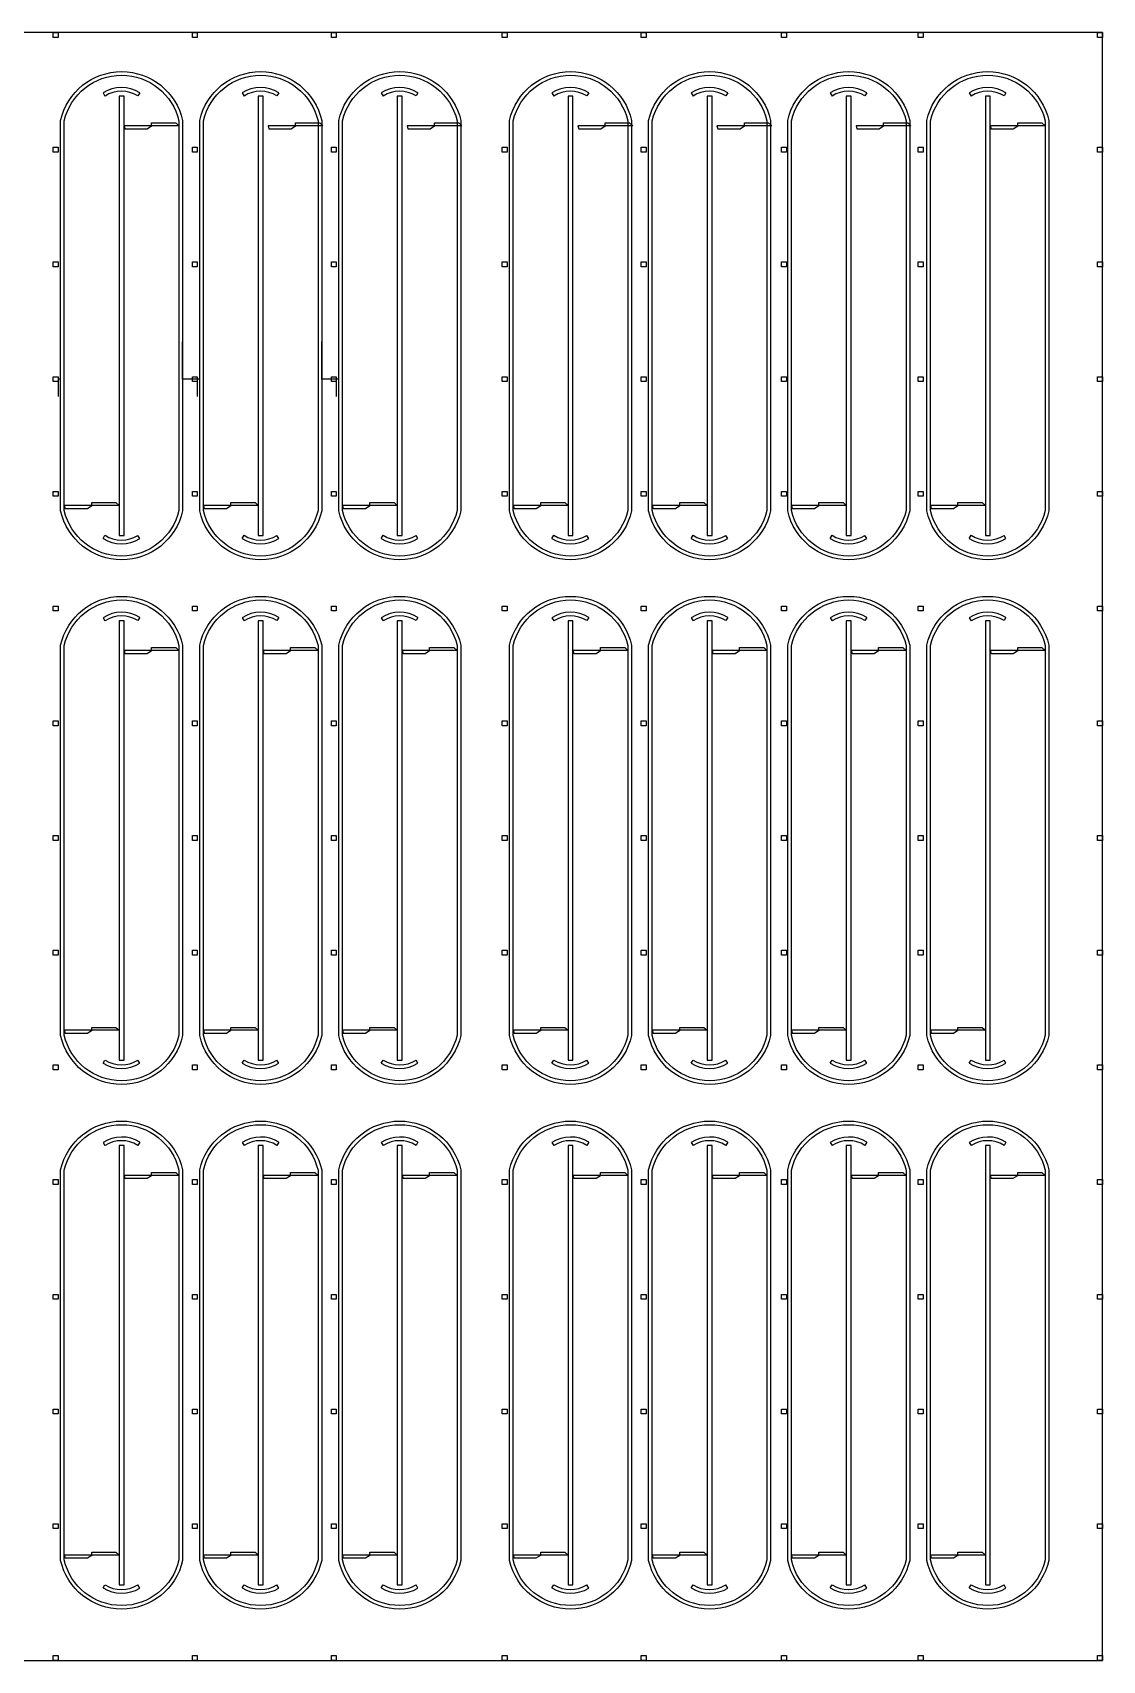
# Model space of a CAD drawing. Header units: metres. Extents: x 717911 to 838331, y 8495011 to 8501478.
# Drawn here: x 837735.2 to 837779.1, y 8496225.5 to 8496292.2 of the extents above; entities that cross this region are included whole.
import ezdxf

# ---------------------------------------------------------------- set-up
doc = ezdxf.new("R2010")
doc.units = ezdxf.units.M

msp = doc.modelspace()

# ---------------------------------------------------------------- linework, layer by layer
for points in [[(837708.164, 8496247.519), (837708.164, 8496225.519), (837779.064, 8496225.519), (837779.064, 8496292.219), (837708.164, 8496292.219), (837708.164, 8496271.919)], [(837736.264, 8496292.219), (837736.264, 8496292.019), (837736.064, 8496292.019), (837736.064, 8496292.219), (837736.264, 8496292.219)], [(837741.964, 8496292.219), (837741.964, 8496292.019), (837741.764, 8496292.019), (837741.764, 8496292.219), (837741.964, 8496292.219)], [(837747.664, 8496292.219), (837747.664, 8496292.019), (837747.464, 8496292.019), (837747.464, 8496292.219), (837747.664, 8496292.219)], [(837754.664, 8496292.219), (837754.664, 8496292.019), (837754.464, 8496292.019), (837754.464, 8496292.219), (837754.664, 8496292.219)], [(837760.364, 8496292.219), (837760.364, 8496292.019), (837760.164, 8496292.019), (837760.164, 8496292.219), (837760.364, 8496292.219)], [(837766.114, 8496292.219), (837766.114, 8496292.019), (837765.914, 8496292.019), (837765.914, 8496292.219), (837766.114, 8496292.219)], [(837771.714, 8496292.219), (837771.714, 8496292.019), (837771.514, 8496292.019), (837771.514, 8496292.219), (837771.714, 8496292.219)], [(837779.064, 8496292.219), (837779.064, 8496292.019), (837778.864, 8496292.019), (837778.864, 8496292.219), (837779.064, 8496292.219)], [(837738.102, 8496289.745), (837738.183, 8496289.619)], [(837738.764, 8496280.619), (837738.764, 8496271.619), (837738.964, 8496271.619), (837738.964, 8496289.619), (837738.764, 8496289.619), (837738.764, 8496280.619)], [(837739.61, 8496289.753), (837739.53, 8496289.625)], [(837743.802, 8496289.745), (837743.883, 8496289.619)], [(837744.464, 8496280.619), (837744.464, 8496271.619), (837744.664, 8496271.619), (837744.664, 8496289.619), (837744.464, 8496289.619), (837744.464, 8496280.619)], [(837745.31, 8496289.753), (837745.23, 8496289.625)], [(837749.502, 8496289.745), (837749.583, 8496289.619)], [(837750.164, 8496280.619), (837750.164, 8496271.619), (837750.364, 8496271.619), (837750.364, 8496289.619), (837750.164, 8496289.619), (837750.164, 8496280.619)], [(837751.01, 8496289.753), (837750.93, 8496289.625)], [(837756.502, 8496289.745), (837756.583, 8496289.619)], [(837757.164, 8496280.619), (837757.164, 8496271.619), (837757.364, 8496271.619), (837757.364, 8496289.619), (837757.164, 8496289.619), (837757.164, 8496280.619)], [(837758.01, 8496289.753), (837757.93, 8496289.625)], [(837762.202, 8496289.745), (837762.283, 8496289.619)], [(837762.864, 8496280.619), (837762.864, 8496271.619), (837763.064, 8496271.619), (837763.064, 8496289.619), (837762.864, 8496289.619), (837762.864, 8496280.619)], [(837763.71, 8496289.753), (837763.63, 8496289.625)], [(837767.902, 8496289.745), (837767.983, 8496289.619)], [(837768.564, 8496280.619), (837768.564, 8496271.619), (837768.764, 8496271.619), (837768.764, 8496289.619), (837768.564, 8496289.619), (837768.564, 8496280.619)], [(837769.41, 8496289.753), (837769.33, 8496289.625)], [(837773.602, 8496289.745), (837773.683, 8496289.619)], [(837774.264, 8496280.619), (837774.264, 8496271.619), (837774.464, 8496271.619), (837774.464, 8496289.619), (837774.264, 8496289.619), (837774.264, 8496280.619)], [(837775.11, 8496289.753), (837775.03, 8496289.625)], [(837741.214, 8496288.396), (837738.964, 8496288.396), (837738.999, 8496288.275), (837739.911, 8496288.275), (837740.089, 8496288.396), (837740.089, 8496288.517), (837741.083, 8496288.517), (837741.214, 8496288.396)], [(837747.114, 8496288.396), (837744.864, 8496288.396), (837744.899, 8496288.275), (837745.811, 8496288.275), (837745.989, 8496288.396), (837745.989, 8496288.517), (837746.983, 8496288.517), (837747.114, 8496288.396)], [(837752.814, 8496288.396), (837750.564, 8496288.396), (837750.599, 8496288.275), (837751.511, 8496288.275), (837751.689, 8496288.396), (837751.689, 8496288.517), (837752.683, 8496288.517), (837752.814, 8496288.396)], [(837759.814, 8496288.396), (837757.564, 8496288.396), (837757.599, 8496288.275), (837758.511, 8496288.275), (837758.689, 8496288.396), (837758.689, 8496288.517), (837759.683, 8496288.517), (837759.814, 8496288.396)], [(837765.514, 8496288.396), (837763.264, 8496288.396), (837763.299, 8496288.275), (837764.211, 8496288.275), (837764.389, 8496288.396), (837764.389, 8496288.517), (837765.383, 8496288.517), (837765.514, 8496288.396)], [(837771.214, 8496288.396), (837768.964, 8496288.396), (837768.999, 8496288.275), (837769.911, 8496288.275), (837770.089, 8496288.396), (837770.089, 8496288.517), (837771.083, 8496288.517), (837771.214, 8496288.396)], [(837776.714, 8496288.396), (837774.464, 8496288.396), (837774.499, 8496288.275), (837775.411, 8496288.275), (837775.589, 8496288.396), (837775.589, 8496288.517), (837776.583, 8496288.517), (837776.714, 8496288.396)], [(837736.264, 8496287.519), (837736.264, 8496287.319), (837736.064, 8496287.319), (837736.064, 8496287.519), (837736.264, 8496287.519)], [(837741.964, 8496287.519), (837741.964, 8496287.319), (837741.764, 8496287.319), (837741.764, 8496287.519), (837741.964, 8496287.519)], [(837747.664, 8496287.519), (837747.664, 8496287.319), (837747.464, 8496287.319), (837747.464, 8496287.519), (837747.664, 8496287.519)], [(837754.664, 8496287.519), (837754.664, 8496287.319), (837754.464, 8496287.319), (837754.464, 8496287.519), (837754.664, 8496287.519)], [(837760.364, 8496287.519), (837760.364, 8496287.319), (837760.164, 8496287.319), (837760.164, 8496287.519), (837760.364, 8496287.519)], [(837766.114, 8496287.519), (837766.114, 8496287.319), (837765.914, 8496287.319), (837765.914, 8496287.519), (837766.114, 8496287.519)], [(837771.714, 8496287.519), (837771.714, 8496287.319), (837771.514, 8496287.319), (837771.514, 8496287.519), (837771.714, 8496287.519)], [(837779.064, 8496287.519), (837779.064, 8496287.319), (837778.864, 8496287.319), (837778.864, 8496287.519), (837779.064, 8496287.519)], [(837736.264, 8496282.819), (837736.264, 8496282.619), (837736.064, 8496282.619), (837736.064, 8496282.819), (837736.264, 8496282.819)], [(837741.964, 8496282.819), (837741.964, 8496282.619), (837741.764, 8496282.619), (837741.764, 8496282.819), (837741.964, 8496282.819)], [(837747.664, 8496282.819), (837747.664, 8496282.619), (837747.464, 8496282.619), (837747.464, 8496282.819), (837747.664, 8496282.819)], [(837754.664, 8496282.819), (837754.664, 8496282.619), (837754.464, 8496282.619), (837754.464, 8496282.819), (837754.664, 8496282.819)], [(837760.364, 8496282.819), (837760.364, 8496282.619), (837760.164, 8496282.619), (837760.164, 8496282.819), (837760.364, 8496282.819)], [(837766.114, 8496282.819), (837766.114, 8496282.619), (837765.914, 8496282.619), (837765.914, 8496282.819), (837766.114, 8496282.819)], [(837771.714, 8496282.819), (837771.714, 8496282.619), (837771.514, 8496282.619), (837771.514, 8496282.819), (837771.714, 8496282.819)], [(837779.064, 8496282.819), (837779.064, 8496282.619), (837778.864, 8496282.619), (837778.864, 8496282.819), (837779.064, 8496282.819)], [(837742.064, 8496278.019), (837741.364, 8496278.019), (837741.364, 8496279.549)], [(837747.764, 8496278.019), (837747.064, 8496278.019), (837747.064, 8496279.549)], [(837736.264, 8496278.119), (837736.264, 8496277.919), (837736.064, 8496277.919), (837736.064, 8496278.119), (837736.264, 8496278.119)], [(837736.364, 8496278.019), (837736.264, 8496278.019), (837736.264, 8496277.302)], [(837741.964, 8496278.119), (837741.964, 8496277.919), (837741.764, 8496277.919), (837741.764, 8496278.119), (837741.964, 8496278.119)], [(837742.064, 8496278.019), (837741.964, 8496278.019), (837741.964, 8496277.302)], [(837747.664, 8496278.119), (837747.664, 8496277.919), (837747.464, 8496277.919), (837747.464, 8496278.119), (837747.664, 8496278.119)], [(837747.764, 8496278.019), (837747.664, 8496278.019), (837747.664, 8496277.302)], [(837754.664, 8496278.119), (837754.664, 8496277.919), (837754.464, 8496277.919), (837754.464, 8496278.119), (837754.664, 8496278.119)], [(837760.364, 8496278.119), (837760.364, 8496277.919), (837760.164, 8496277.919), (837760.164, 8496278.119), (837760.364, 8496278.119)], [(837766.114, 8496278.119), (837766.114, 8496277.919), (837765.914, 8496277.919), (837765.914, 8496278.119), (837766.114, 8496278.119)], [(837771.714, 8496278.119), (837771.714, 8496277.919), (837771.514, 8496277.919), (837771.514, 8496278.119), (837771.714, 8496278.119)], [(837779.064, 8496278.119), (837779.064, 8496277.919), (837778.864, 8496277.919), (837778.864, 8496278.119), (837779.064, 8496278.119)], [(837736.264, 8496273.419), (837736.264, 8496273.219), (837736.064, 8496273.219), (837736.064, 8496273.419), (837736.264, 8496273.419)], [(837738.764, 8496272.839), (837736.514, 8496272.839), (837736.549, 8496272.719), (837737.461, 8496272.719), (837737.639, 8496272.839), (837737.639, 8496272.96), (837738.633, 8496272.96), (837738.764, 8496272.839)], [(837741.964, 8496273.419), (837741.964, 8496273.219), (837741.764, 8496273.219), (837741.764, 8496273.419), (837741.964, 8496273.419)], [(837744.464, 8496272.839), (837742.214, 8496272.839), (837742.249, 8496272.719), (837743.161, 8496272.719), (837743.339, 8496272.839), (837743.339, 8496272.96), (837744.333, 8496272.96), (837744.464, 8496272.839)], [(837747.664, 8496273.419), (837747.664, 8496273.219), (837747.464, 8496273.219), (837747.464, 8496273.419), (837747.664, 8496273.419)], [(837750.164, 8496272.839), (837747.914, 8496272.839), (837747.949, 8496272.719), (837748.861, 8496272.719), (837749.039, 8496272.839), (837749.039, 8496272.96), (837750.033, 8496272.96), (837750.164, 8496272.839)], [(837754.664, 8496273.419), (837754.664, 8496273.219), (837754.464, 8496273.219), (837754.464, 8496273.419), (837754.664, 8496273.419)], [(837757.164, 8496272.839), (837754.914, 8496272.839), (837754.949, 8496272.719), (837755.861, 8496272.719), (837756.039, 8496272.839), (837756.039, 8496272.96), (837757.033, 8496272.96), (837757.164, 8496272.839)], [(837760.364, 8496273.419), (837760.364, 8496273.219), (837760.164, 8496273.219), (837760.164, 8496273.419), (837760.364, 8496273.419)], [(837762.864, 8496272.839), (837760.614, 8496272.839), (837760.649, 8496272.719), (837761.561, 8496272.719), (837761.739, 8496272.839), (837761.739, 8496272.96), (837762.733, 8496272.96), (837762.864, 8496272.839)], [(837766.114, 8496273.419), (837766.114, 8496273.219), (837765.914, 8496273.219), (837765.914, 8496273.419), (837766.114, 8496273.419)], [(837768.564, 8496272.839), (837766.314, 8496272.839), (837766.349, 8496272.719), (837767.261, 8496272.719), (837767.439, 8496272.839), (837767.439, 8496272.96), (837768.433, 8496272.96), (837768.564, 8496272.839)], [(837771.714, 8496273.419), (837771.714, 8496273.219), (837771.514, 8496273.219), (837771.514, 8496273.419), (837771.714, 8496273.419)], [(837774.264, 8496272.839), (837772.014, 8496272.839), (837772.049, 8496272.719), (837772.961, 8496272.719), (837773.139, 8496272.839), (837773.139, 8496272.96), (837774.133, 8496272.96), (837774.264, 8496272.839)], [(837779.064, 8496273.419), (837779.064, 8496273.219), (837778.864, 8496273.219), (837778.864, 8496273.419), (837779.064, 8496273.419)], [(837738.102, 8496271.494), (837738.183, 8496271.62)], [(837739.61, 8496271.486), (837739.53, 8496271.614)], [(837743.802, 8496271.494), (837743.883, 8496271.62)], [(837745.31, 8496271.486), (837745.23, 8496271.614)], [(837749.502, 8496271.494), (837749.583, 8496271.62)], [(837751.01, 8496271.486), (837750.93, 8496271.614)], [(837756.502, 8496271.494), (837756.583, 8496271.62)], [(837758.01, 8496271.486), (837757.93, 8496271.614)], [(837762.202, 8496271.494), (837762.283, 8496271.62)], [(837763.71, 8496271.486), (837763.63, 8496271.614)], [(837767.902, 8496271.494), (837767.983, 8496271.62)], [(837769.41, 8496271.486), (837769.33, 8496271.614)], [(837773.602, 8496271.494), (837773.683, 8496271.62)], [(837775.11, 8496271.486), (837775.03, 8496271.614)], [(837736.264, 8496268.719), (837736.264, 8496268.519), (837736.064, 8496268.519), (837736.064, 8496268.719), (837736.264, 8496268.719)], [(837738.102, 8496268.245), (837738.183, 8496268.119)], [(837739.61, 8496268.253), (837739.53, 8496268.125)], [(837741.964, 8496268.719), (837741.964, 8496268.519), (837741.764, 8496268.519), (837741.764, 8496268.719), (837741.964, 8496268.719)], [(837743.802, 8496268.245), (837743.883, 8496268.119)], [(837745.31, 8496268.253), (837745.23, 8496268.125)], [(837747.664, 8496268.719), (837747.664, 8496268.519), (837747.464, 8496268.519), (837747.464, 8496268.719), (837747.664, 8496268.719)], [(837749.502, 8496268.245), (837749.583, 8496268.119)], [(837751.01, 8496268.253), (837750.93, 8496268.125)], [(837754.664, 8496268.719), (837754.664, 8496268.519), (837754.464, 8496268.519), (837754.464, 8496268.719), (837754.664, 8496268.719)], [(837756.502, 8496268.245), (837756.583, 8496268.119)], [(837758.01, 8496268.253), (837757.93, 8496268.125)], [(837760.364, 8496268.719), (837760.364, 8496268.519), (837760.164, 8496268.519), (837760.164, 8496268.719), (837760.364, 8496268.719)], [(837762.202, 8496268.245), (837762.283, 8496268.119)], [(837763.71, 8496268.253), (837763.63, 8496268.125)], [(837766.114, 8496268.719), (837766.114, 8496268.519), (837765.914, 8496268.519), (837765.914, 8496268.719), (837766.114, 8496268.719)], [(837767.902, 8496268.245), (837767.983, 8496268.119)], [(837769.41, 8496268.253), (837769.33, 8496268.125)], [(837771.714, 8496268.719), (837771.714, 8496268.519), (837771.514, 8496268.519), (837771.514, 8496268.719), (837771.714, 8496268.719)], [(837773.602, 8496268.245), (837773.683, 8496268.119)], [(837775.11, 8496268.253), (837775.03, 8496268.125)], [(837779.064, 8496268.719), (837779.064, 8496268.519), (837778.864, 8496268.519), (837778.864, 8496268.719), (837779.064, 8496268.719)], [(837738.764, 8496259.119), (837738.764, 8496250.119), (837738.964, 8496250.119), (837738.964, 8496268.119), (837738.764, 8496268.119), (837738.764, 8496259.119)], [(837744.464, 8496259.119), (837744.464, 8496250.119), (837744.664, 8496250.119), (837744.664, 8496268.119), (837744.464, 8496268.119), (837744.464, 8496259.119)], [(837750.164, 8496259.119), (837750.164, 8496250.119), (837750.364, 8496250.119), (837750.364, 8496268.119), (837750.164, 8496268.119), (837750.164, 8496259.119)], [(837757.164, 8496259.119), (837757.164, 8496250.119), (837757.364, 8496250.119), (837757.364, 8496268.119), (837757.164, 8496268.119), (837757.164, 8496259.119)], [(837762.864, 8496259.119), (837762.864, 8496250.119), (837763.064, 8496250.119), (837763.064, 8496268.119), (837762.864, 8496268.119), (837762.864, 8496259.119)], [(837768.564, 8496259.119), (837768.564, 8496250.119), (837768.764, 8496250.119), (837768.764, 8496268.119), (837768.564, 8496268.119), (837768.564, 8496259.119)], [(837774.264, 8496259.119), (837774.264, 8496250.119), (837774.464, 8496250.119), (837774.464, 8496268.119), (837774.264, 8496268.119), (837774.264, 8496259.119)], [(837741.214, 8496266.896), (837738.964, 8496266.896), (837738.999, 8496266.775), (837739.911, 8496266.775), (837740.089, 8496266.896), (837740.089, 8496267.017), (837741.083, 8496267.017), (837741.214, 8496266.896)], [(837746.914, 8496266.896), (837744.664, 8496266.896), (837744.699, 8496266.775), (837745.611, 8496266.775), (837745.789, 8496266.896), (837745.789, 8496267.017), (837746.783, 8496267.017), (837746.914, 8496266.896)], [(837752.614, 8496266.896), (837750.364, 8496266.896), (837750.399, 8496266.775), (837751.311, 8496266.775), (837751.489, 8496266.896), (837751.489, 8496267.017), (837752.483, 8496267.017), (837752.614, 8496266.896)], [(837759.614, 8496266.896), (837757.364, 8496266.896), (837757.399, 8496266.775), (837758.311, 8496266.775), (837758.489, 8496266.896), (837758.489, 8496267.017), (837759.483, 8496267.017), (837759.614, 8496266.896)], [(837765.314, 8496266.896), (837763.064, 8496266.896), (837763.099, 8496266.775), (837764.011, 8496266.775), (837764.189, 8496266.896), (837764.189, 8496267.017), (837765.183, 8496267.017), (837765.314, 8496266.896)], [(837771.014, 8496266.896), (837768.764, 8496266.896), (837768.799, 8496266.775), (837769.711, 8496266.775), (837769.889, 8496266.896), (837769.889, 8496267.017), (837770.883, 8496267.017), (837771.014, 8496266.896)], [(837776.714, 8496266.896), (837774.464, 8496266.896), (837774.499, 8496266.775), (837775.411, 8496266.775), (837775.589, 8496266.896), (837775.589, 8496267.017), (837776.583, 8496267.017), (837776.714, 8496266.896)], [(837736.264, 8496264.019), (837736.264, 8496263.819), (837736.064, 8496263.819), (837736.064, 8496264.019), (837736.264, 8496264.019)], [(837741.964, 8496264.019), (837741.964, 8496263.819), (837741.764, 8496263.819), (837741.764, 8496264.019), (837741.964, 8496264.019)], [(837747.664, 8496264.019), (837747.664, 8496263.819), (837747.464, 8496263.819), (837747.464, 8496264.019), (837747.664, 8496264.019)], [(837754.664, 8496264.019), (837754.664, 8496263.819), (837754.464, 8496263.819), (837754.464, 8496264.019), (837754.664, 8496264.019)], [(837760.364, 8496264.019), (837760.364, 8496263.819), (837760.164, 8496263.819), (837760.164, 8496264.019), (837760.364, 8496264.019)], [(837766.114, 8496264.019), (837766.114, 8496263.819), (837765.914, 8496263.819), (837765.914, 8496264.019), (837766.114, 8496264.019)], [(837771.714, 8496264.019), (837771.714, 8496263.819), (837771.514, 8496263.819), (837771.514, 8496264.019), (837771.714, 8496264.019)], [(837779.064, 8496264.019), (837779.064, 8496263.819), (837778.864, 8496263.819), (837778.864, 8496264.019), (837779.064, 8496264.019)], [(837736.264, 8496259.319), (837736.264, 8496259.119), (837736.064, 8496259.119), (837736.064, 8496259.319), (837736.264, 8496259.319)], [(837741.964, 8496259.319), (837741.964, 8496259.119), (837741.764, 8496259.119), (837741.764, 8496259.319), (837741.964, 8496259.319)], [(837747.664, 8496259.319), (837747.664, 8496259.119), (837747.464, 8496259.119), (837747.464, 8496259.319), (837747.664, 8496259.319)], [(837754.664, 8496259.319), (837754.664, 8496259.119), (837754.464, 8496259.119), (837754.464, 8496259.319), (837754.664, 8496259.319)], [(837760.364, 8496259.319), (837760.364, 8496259.119), (837760.164, 8496259.119), (837760.164, 8496259.319), (837760.364, 8496259.319)], [(837766.114, 8496259.319), (837766.114, 8496259.119), (837765.914, 8496259.119), (837765.914, 8496259.319), (837766.114, 8496259.319)], [(837771.714, 8496259.319), (837771.714, 8496259.119), (837771.514, 8496259.119), (837771.514, 8496259.319), (837771.714, 8496259.319)], [(837779.064, 8496259.319), (837779.064, 8496259.119), (837778.864, 8496259.119), (837778.864, 8496259.319), (837779.064, 8496259.319)], [(837736.264, 8496254.619), (837736.264, 8496254.419), (837736.064, 8496254.419), (837736.064, 8496254.619), (837736.264, 8496254.619)], [(837741.964, 8496254.619), (837741.964, 8496254.419), (837741.764, 8496254.419), (837741.764, 8496254.619), (837741.964, 8496254.619)], [(837747.664, 8496254.619), (837747.664, 8496254.419), (837747.464, 8496254.419), (837747.464, 8496254.619), (837747.664, 8496254.619)], [(837754.664, 8496254.619), (837754.664, 8496254.419), (837754.464, 8496254.419), (837754.464, 8496254.619), (837754.664, 8496254.619)], [(837760.364, 8496254.619), (837760.364, 8496254.419), (837760.164, 8496254.419), (837760.164, 8496254.619), (837760.364, 8496254.619)], [(837766.114, 8496254.619), (837766.114, 8496254.419), (837765.914, 8496254.419), (837765.914, 8496254.619), (837766.114, 8496254.619)], [(837771.714, 8496254.619), (837771.714, 8496254.419), (837771.514, 8496254.419), (837771.514, 8496254.619), (837771.714, 8496254.619)], [(837779.064, 8496254.619), (837779.064, 8496254.419), (837778.864, 8496254.419), (837778.864, 8496254.619), (837779.064, 8496254.619)], [(837738.764, 8496251.339), (837736.514, 8496251.339), (837736.549, 8496251.219), (837737.461, 8496251.219), (837737.639, 8496251.339), (837737.639, 8496251.46), (837738.633, 8496251.46), (837738.764, 8496251.339)], [(837744.464, 8496251.339), (837742.214, 8496251.339), (837742.249, 8496251.219), (837743.161, 8496251.219), (837743.339, 8496251.339), (837743.339, 8496251.46), (837744.333, 8496251.46), (837744.464, 8496251.339)], [(837750.164, 8496251.339), (837747.914, 8496251.339), (837747.949, 8496251.219), (837748.861, 8496251.219), (837749.039, 8496251.339), (837749.039, 8496251.46), (837750.033, 8496251.46), (837750.164, 8496251.339)], [(837757.164, 8496251.339), (837754.914, 8496251.339), (837754.949, 8496251.219), (837755.861, 8496251.219), (837756.039, 8496251.339), (837756.039, 8496251.46), (837757.033, 8496251.46), (837757.164, 8496251.339)], [(837762.864, 8496251.339), (837760.614, 8496251.339), (837760.649, 8496251.219), (837761.561, 8496251.219), (837761.739, 8496251.339), (837761.739, 8496251.46), (837762.733, 8496251.46), (837762.864, 8496251.339)], [(837768.564, 8496251.339), (837766.314, 8496251.339), (837766.349, 8496251.219), (837767.261, 8496251.219), (837767.439, 8496251.339), (837767.439, 8496251.46), (837768.433, 8496251.46), (837768.564, 8496251.339)], [(837774.264, 8496251.339), (837772.014, 8496251.339), (837772.049, 8496251.219), (837772.961, 8496251.219), (837773.139, 8496251.339), (837773.139, 8496251.46), (837774.133, 8496251.46), (837774.264, 8496251.339)], [(837736.264, 8496249.919), (837736.264, 8496249.719), (837736.064, 8496249.719), (837736.064, 8496249.919), (837736.264, 8496249.919)], [(837738.102, 8496249.994), (837738.183, 8496250.12)], [(837739.61, 8496249.986), (837739.53, 8496250.114)], [(837741.964, 8496249.919), (837741.964, 8496249.719), (837741.764, 8496249.719), (837741.764, 8496249.919), (837741.964, 8496249.919)], [(837743.802, 8496249.994), (837743.883, 8496250.12)], [(837745.31, 8496249.986), (837745.23, 8496250.114)], [(837747.664, 8496249.919), (837747.664, 8496249.719), (837747.464, 8496249.719), (837747.464, 8496249.919), (837747.664, 8496249.919)], [(837749.502, 8496249.994), (837749.583, 8496250.12)], [(837751.01, 8496249.986), (837750.93, 8496250.114)], [(837754.664, 8496249.919), (837754.664, 8496249.719), (837754.464, 8496249.719), (837754.464, 8496249.919), (837754.664, 8496249.919)], [(837756.502, 8496249.994), (837756.583, 8496250.12)], [(837758.01, 8496249.986), (837757.93, 8496250.114)], [(837760.364, 8496249.919), (837760.364, 8496249.719), (837760.164, 8496249.719), (837760.164, 8496249.919), (837760.364, 8496249.919)], [(837762.202, 8496249.994), (837762.283, 8496250.12)], [(837763.71, 8496249.986), (837763.63, 8496250.114)], [(837766.114, 8496249.919), (837766.114, 8496249.719), (837765.914, 8496249.719), (837765.914, 8496249.919), (837766.114, 8496249.919)], [(837767.902, 8496249.994), (837767.983, 8496250.12)], [(837769.41, 8496249.986), (837769.33, 8496250.114)], [(837771.714, 8496249.919), (837771.714, 8496249.719), (837771.514, 8496249.719), (837771.514, 8496249.919), (837771.714, 8496249.919)], [(837773.602, 8496249.994), (837773.683, 8496250.12)], [(837775.11, 8496249.986), (837775.03, 8496250.114)], [(837779.064, 8496249.919), (837779.064, 8496249.719), (837778.864, 8496249.719), (837778.864, 8496249.919), (837779.064, 8496249.919)], [(837738.102, 8496246.745), (837738.183, 8496246.619)], [(837738.764, 8496237.619), (837738.764, 8496228.619), (837738.964, 8496228.619), (837738.964, 8496246.619), (837738.764, 8496246.619), (837738.764, 8496237.619)], [(837739.61, 8496246.753), (837739.53, 8496246.625)], [(837743.802, 8496246.745), (837743.883, 8496246.619)], [(837744.464, 8496237.619), (837744.464, 8496228.619), (837744.664, 8496228.619), (837744.664, 8496246.619), (837744.464, 8496246.619), (837744.464, 8496237.619)], [(837745.31, 8496246.753), (837745.23, 8496246.625)], [(837749.502, 8496246.745), (837749.583, 8496246.619)], [(837750.164, 8496237.619), (837750.164, 8496228.619), (837750.364, 8496228.619), (837750.364, 8496246.619), (837750.164, 8496246.619), (837750.164, 8496237.619)], [(837751.01, 8496246.753), (837750.93, 8496246.625)], [(837756.502, 8496246.745), (837756.583, 8496246.619)], [(837757.164, 8496237.619), (837757.164, 8496228.619), (837757.364, 8496228.619), (837757.364, 8496246.619), (837757.164, 8496246.619), (837757.164, 8496237.619)], [(837758.01, 8496246.753), (837757.93, 8496246.625)], [(837762.202, 8496246.745), (837762.283, 8496246.619)], [(837762.864, 8496237.619), (837762.864, 8496228.619), (837763.064, 8496228.619), (837763.064, 8496246.619), (837762.864, 8496246.619), (837762.864, 8496237.619)], [(837763.71, 8496246.753), (837763.63, 8496246.625)], [(837767.902, 8496246.745), (837767.983, 8496246.619)], [(837768.564, 8496237.619), (837768.564, 8496228.619), (837768.764, 8496228.619), (837768.764, 8496246.619), (837768.564, 8496246.619), (837768.564, 8496237.619)], [(837769.41, 8496246.753), (837769.33, 8496246.625)], [(837773.602, 8496246.745), (837773.683, 8496246.619)], [(837774.264, 8496237.619), (837774.264, 8496228.619), (837774.464, 8496228.619), (837774.464, 8496246.619), (837774.264, 8496246.619), (837774.264, 8496237.619)], [(837775.11, 8496246.753), (837775.03, 8496246.625)], [(837741.214, 8496245.396), (837738.964, 8496245.396), (837738.999, 8496245.275), (837739.911, 8496245.275), (837740.089, 8496245.396), (837740.089, 8496245.517), (837741.083, 8496245.517), (837741.214, 8496245.396)], [(837746.914, 8496245.396), (837744.664, 8496245.396), (837744.699, 8496245.275), (837745.611, 8496245.275), (837745.789, 8496245.396), (837745.789, 8496245.517), (837746.783, 8496245.517), (837746.914, 8496245.396)], [(837752.614, 8496245.396), (837750.364, 8496245.396), (837750.399, 8496245.275), (837751.311, 8496245.275), (837751.489, 8496245.396), (837751.489, 8496245.517), (837752.483, 8496245.517), (837752.614, 8496245.396)], [(837759.614, 8496245.396), (837757.364, 8496245.396), (837757.399, 8496245.275), (837758.311, 8496245.275), (837758.489, 8496245.396), (837758.489, 8496245.517), (837759.483, 8496245.517), (837759.614, 8496245.396)], [(837765.314, 8496245.396), (837763.064, 8496245.396), (837763.099, 8496245.275), (837764.011, 8496245.275), (837764.189, 8496245.396), (837764.189, 8496245.517), (837765.183, 8496245.517), (837765.314, 8496245.396)], [(837771.014, 8496245.396), (837768.764, 8496245.396), (837768.799, 8496245.275), (837769.711, 8496245.275), (837769.889, 8496245.396), (837769.889, 8496245.517), (837770.883, 8496245.517), (837771.014, 8496245.396)], [(837776.714, 8496245.396), (837774.464, 8496245.396), (837774.499, 8496245.275), (837775.411, 8496245.275), (837775.589, 8496245.396), (837775.589, 8496245.517), (837776.583, 8496245.517), (837776.714, 8496245.396)], [(837736.264, 8496245.219), (837736.264, 8496245.019), (837736.064, 8496245.019), (837736.064, 8496245.219), (837736.264, 8496245.219)], [(837741.964, 8496245.219), (837741.964, 8496245.019), (837741.764, 8496245.019), (837741.764, 8496245.219), (837741.964, 8496245.219)], [(837747.664, 8496245.219), (837747.664, 8496245.019), (837747.464, 8496245.019), (837747.464, 8496245.219), (837747.664, 8496245.219)], [(837754.664, 8496245.219), (837754.664, 8496245.019), (837754.464, 8496245.019), (837754.464, 8496245.219), (837754.664, 8496245.219)], [(837760.364, 8496245.219), (837760.364, 8496245.019), (837760.164, 8496245.019), (837760.164, 8496245.219), (837760.364, 8496245.219)], [(837766.114, 8496245.219), (837766.114, 8496245.019), (837765.914, 8496245.019), (837765.914, 8496245.219), (837766.114, 8496245.219)], [(837771.714, 8496245.219), (837771.714, 8496245.019), (837771.514, 8496245.019), (837771.514, 8496245.219), (837771.714, 8496245.219)], [(837779.064, 8496245.219), (837779.064, 8496245.019), (837778.864, 8496245.019), (837778.864, 8496245.219), (837779.064, 8496245.219)], [(837736.264, 8496240.519), (837736.264, 8496240.319), (837736.064, 8496240.319), (837736.064, 8496240.519), (837736.264, 8496240.519)], [(837741.964, 8496240.519), (837741.964, 8496240.319), (837741.764, 8496240.319), (837741.764, 8496240.519), (837741.964, 8496240.519)], [(837747.664, 8496240.519), (837747.664, 8496240.319), (837747.464, 8496240.319), (837747.464, 8496240.519), (837747.664, 8496240.519)], [(837754.664, 8496240.519), (837754.664, 8496240.319), (837754.464, 8496240.319), (837754.464, 8496240.519), (837754.664, 8496240.519)], [(837760.364, 8496240.519), (837760.364, 8496240.319), (837760.164, 8496240.319), (837760.164, 8496240.519), (837760.364, 8496240.519)], [(837766.114, 8496240.519), (837766.114, 8496240.319), (837765.914, 8496240.319), (837765.914, 8496240.519), (837766.114, 8496240.519)], [(837771.714, 8496240.519), (837771.714, 8496240.319), (837771.514, 8496240.319), (837771.514, 8496240.519), (837771.714, 8496240.519)], [(837779.064, 8496240.519), (837779.064, 8496240.319), (837778.864, 8496240.319), (837778.864, 8496240.519), (837779.064, 8496240.519)], [(837736.264, 8496235.819), (837736.264, 8496235.619), (837736.064, 8496235.619), (837736.064, 8496235.819), (837736.264, 8496235.819)], [(837741.964, 8496235.819), (837741.964, 8496235.619), (837741.764, 8496235.619), (837741.764, 8496235.819), (837741.964, 8496235.819)], [(837747.664, 8496235.819), (837747.664, 8496235.619), (837747.464, 8496235.619), (837747.464, 8496235.819), (837747.664, 8496235.819)], [(837754.664, 8496235.819), (837754.664, 8496235.619), (837754.464, 8496235.619), (837754.464, 8496235.819), (837754.664, 8496235.819)], [(837760.364, 8496235.819), (837760.364, 8496235.619), (837760.164, 8496235.619), (837760.164, 8496235.819), (837760.364, 8496235.819)], [(837766.114, 8496235.819), (837766.114, 8496235.619), (837765.914, 8496235.619), (837765.914, 8496235.819), (837766.114, 8496235.819)], [(837771.714, 8496235.819), (837771.714, 8496235.619), (837771.514, 8496235.619), (837771.514, 8496235.819), (837771.714, 8496235.819)], [(837779.064, 8496235.819), (837779.064, 8496235.619), (837778.864, 8496235.619), (837778.864, 8496235.819), (837779.064, 8496235.819)], [(837736.264, 8496231.119), (837736.264, 8496230.919), (837736.064, 8496230.919), (837736.064, 8496231.119), (837736.264, 8496231.119)], [(837741.964, 8496231.119), (837741.964, 8496230.919), (837741.764, 8496230.919), (837741.764, 8496231.119), (837741.964, 8496231.119)], [(837747.664, 8496231.119), (837747.664, 8496230.919), (837747.464, 8496230.919), (837747.464, 8496231.119), (837747.664, 8496231.119)], [(837754.664, 8496231.119), (837754.664, 8496230.919), (837754.464, 8496230.919), (837754.464, 8496231.119), (837754.664, 8496231.119)], [(837760.364, 8496231.119), (837760.364, 8496230.919), (837760.164, 8496230.919), (837760.164, 8496231.119), (837760.364, 8496231.119)], [(837766.114, 8496231.119), (837766.114, 8496230.919), (837765.914, 8496230.919), (837765.914, 8496231.119), (837766.114, 8496231.119)], [(837771.714, 8496231.119), (837771.714, 8496230.919), (837771.514, 8496230.919), (837771.514, 8496231.119), (837771.714, 8496231.119)], [(837779.064, 8496231.119), (837779.064, 8496230.919), (837778.864, 8496230.919), (837778.864, 8496231.119), (837779.064, 8496231.119)], [(837738.764, 8496229.839), (837736.514, 8496229.839), (837736.549, 8496229.719), (837737.461, 8496229.719), (837737.639, 8496229.839), (837737.639, 8496229.96), (837738.633, 8496229.96), (837738.764, 8496229.839)], [(837744.464, 8496229.839), (837742.214, 8496229.839), (837742.249, 8496229.719), (837743.161, 8496229.719), (837743.339, 8496229.839), (837743.339, 8496229.96), (837744.333, 8496229.96), (837744.464, 8496229.839)], [(837750.164, 8496229.839), (837747.914, 8496229.839), (837747.949, 8496229.719), (837748.861, 8496229.719), (837749.039, 8496229.839), (837749.039, 8496229.96), (837750.033, 8496229.96), (837750.164, 8496229.839)], [(837757.164, 8496229.839), (837754.914, 8496229.839), (837754.949, 8496229.719), (837755.861, 8496229.719), (837756.039, 8496229.839), (837756.039, 8496229.96), (837757.033, 8496229.96), (837757.164, 8496229.839)], [(837762.864, 8496229.839), (837760.614, 8496229.839), (837760.649, 8496229.719), (837761.561, 8496229.719), (837761.739, 8496229.839), (837761.739, 8496229.96), (837762.733, 8496229.96), (837762.864, 8496229.839)], [(837768.564, 8496229.839), (837766.314, 8496229.839), (837766.349, 8496229.719), (837767.261, 8496229.719), (837767.439, 8496229.839), (837767.439, 8496229.96), (837768.433, 8496229.96), (837768.564, 8496229.839)], [(837774.264, 8496229.839), (837772.014, 8496229.839), (837772.049, 8496229.719), (837772.961, 8496229.719), (837773.139, 8496229.839), (837773.139, 8496229.96), (837774.133, 8496229.96), (837774.264, 8496229.839)], [(837738.102, 8496228.494), (837738.183, 8496228.62)], [(837739.61, 8496228.486), (837739.53, 8496228.614)], [(837743.802, 8496228.494), (837743.883, 8496228.62)], [(837745.31, 8496228.486), (837745.23, 8496228.614)], [(837749.502, 8496228.494), (837749.583, 8496228.62)], [(837751.01, 8496228.486), (837750.93, 8496228.614)], [(837756.502, 8496228.494), (837756.583, 8496228.62)], [(837758.01, 8496228.486), (837757.93, 8496228.614)], [(837762.202, 8496228.494), (837762.283, 8496228.62)], [(837763.71, 8496228.486), (837763.63, 8496228.614)], [(837767.902, 8496228.494), (837767.983, 8496228.62)], [(837769.41, 8496228.486), (837769.33, 8496228.614)], [(837773.602, 8496228.494), (837773.683, 8496228.62)], [(837775.11, 8496228.486), (837775.03, 8496228.614)], [(837736.264, 8496225.719), (837736.264, 8496225.519), (837736.064, 8496225.519), (837736.064, 8496225.719), (837736.264, 8496225.719)], [(837741.964, 8496225.719), (837741.964, 8496225.519), (837741.764, 8496225.519), (837741.764, 8496225.719), (837741.964, 8496225.719)], [(837747.664, 8496225.719), (837747.664, 8496225.519), (837747.464, 8496225.519), (837747.464, 8496225.719), (837747.664, 8496225.719)], [(837754.664, 8496225.719), (837754.664, 8496225.519), (837754.464, 8496225.519), (837754.464, 8496225.719), (837754.664, 8496225.719)], [(837760.364, 8496225.719), (837760.364, 8496225.519), (837760.164, 8496225.519), (837760.164, 8496225.719), (837760.364, 8496225.719)], [(837766.114, 8496225.719), (837766.114, 8496225.519), (837765.914, 8496225.519), (837765.914, 8496225.719), (837766.114, 8496225.719)], [(837771.714, 8496225.719), (837771.714, 8496225.519), (837771.514, 8496225.519), (837771.514, 8496225.719), (837771.714, 8496225.719)], [(837779.064, 8496225.719), (837779.064, 8496225.519), (837778.864, 8496225.519), (837778.864, 8496225.719), (837779.064, 8496225.719)]]:
    msp.add_lwpolyline(points)
for points in [[(837741.364, 8496280.619), (837741.364, 8496272.619, -0.8), (837736.364, 8496272.619), (837736.364, 8496280.619), (837736.364, 8496288.619, -0.8), (837741.364, 8496288.619), (837741.364, 8496280.619)], [(837747.064, 8496280.619), (837747.064, 8496272.619, -0.8), (837742.064, 8496272.619), (837742.064, 8496280.619), (837742.064, 8496288.619, -0.8), (837747.064, 8496288.619), (837747.064, 8496280.619)], [(837752.764, 8496280.619), (837752.764, 8496272.619, -0.8), (837747.764, 8496272.619), (837747.764, 8496280.619), (837747.764, 8496288.619, -0.8), (837752.764, 8496288.619), (837752.764, 8496280.619)], [(837759.764, 8496280.619), (837759.764, 8496272.619, -0.8), (837754.764, 8496272.619), (837754.764, 8496280.619), (837754.764, 8496288.619, -0.8), (837759.764, 8496288.619), (837759.764, 8496280.619)], [(837765.464, 8496280.619), (837765.464, 8496272.619, -0.8), (837760.464, 8496272.619), (837760.464, 8496280.619), (837760.464, 8496288.619, -0.8), (837765.464, 8496288.619), (837765.464, 8496280.619)], [(837771.164, 8496280.619), (837771.164, 8496272.619, -0.8), (837766.164, 8496272.619), (837766.164, 8496280.619), (837766.164, 8496288.619, -0.8), (837771.164, 8496288.619), (837771.164, 8496280.619)], [(837776.864, 8496280.619), (837776.864, 8496272.619, -0.8), (837771.864, 8496272.619), (837771.864, 8496280.619), (837771.864, 8496288.619, -0.8), (837776.864, 8496288.619), (837776.864, 8496280.619)], [(837741.364, 8496259.119), (837741.364, 8496251.119, -0.8), (837736.364, 8496251.119), (837736.364, 8496259.119), (837736.364, 8496267.119, -0.8), (837741.364, 8496267.119), (837741.364, 8496259.119)], [(837747.064, 8496259.119), (837747.064, 8496251.119, -0.8), (837742.064, 8496251.119), (837742.064, 8496259.119), (837742.064, 8496267.119, -0.8), (837747.064, 8496267.119), (837747.064, 8496259.119)], [(837752.764, 8496259.119), (837752.764, 8496251.119, -0.8), (837747.764, 8496251.119), (837747.764, 8496259.119), (837747.764, 8496267.119, -0.8), (837752.764, 8496267.119), (837752.764, 8496259.119)], [(837759.764, 8496259.119), (837759.764, 8496251.119, -0.8), (837754.764, 8496251.119), (837754.764, 8496259.119), (837754.764, 8496267.119, -0.8), (837759.764, 8496267.119), (837759.764, 8496259.119)], [(837765.464, 8496259.119), (837765.464, 8496251.119, -0.8), (837760.464, 8496251.119), (837760.464, 8496259.119), (837760.464, 8496267.119, -0.8), (837765.464, 8496267.119), (837765.464, 8496259.119)], [(837771.164, 8496259.119), (837771.164, 8496251.119, -0.8), (837766.164, 8496251.119), (837766.164, 8496259.119), (837766.164, 8496267.119, -0.8), (837771.164, 8496267.119), (837771.164, 8496259.119)], [(837776.864, 8496259.119), (837776.864, 8496251.119, -0.8), (837771.864, 8496251.119), (837771.864, 8496259.119), (837771.864, 8496267.119, -0.8), (837776.864, 8496267.119), (837776.864, 8496259.119)], [(837741.364, 8496237.619), (837741.364, 8496229.619, -0.8), (837736.364, 8496229.619), (837736.364, 8496237.619), (837736.364, 8496245.619, -0.8), (837741.364, 8496245.619), (837741.364, 8496237.619)], [(837747.064, 8496237.619), (837747.064, 8496229.619, -0.8), (837742.064, 8496229.619), (837742.064, 8496237.619), (837742.064, 8496245.619, -0.8), (837747.064, 8496245.619), (837747.064, 8496237.619)], [(837752.764, 8496237.619), (837752.764, 8496229.619, -0.8), (837747.764, 8496229.619), (837747.764, 8496237.619), (837747.764, 8496245.619, -0.8), (837752.764, 8496245.619), (837752.764, 8496237.619)], [(837759.764, 8496237.619), (837759.764, 8496229.619, -0.8), (837754.764, 8496229.619), (837754.764, 8496237.619), (837754.764, 8496245.619, -0.8), (837759.764, 8496245.619), (837759.764, 8496237.619)], [(837765.464, 8496237.619), (837765.464, 8496229.619, -0.8), (837760.464, 8496229.619), (837760.464, 8496237.619), (837760.464, 8496245.619, -0.8), (837765.464, 8496245.619), (837765.464, 8496237.619)], [(837771.164, 8496237.619), (837771.164, 8496229.619, -0.8), (837766.164, 8496229.619), (837766.164, 8496237.619), (837766.164, 8496245.619, -0.8), (837771.164, 8496245.619), (837771.164, 8496237.619)], [(837776.864, 8496237.619), (837776.864, 8496229.619, -0.8), (837771.864, 8496229.619), (837771.864, 8496237.619), (837771.864, 8496245.619, -0.8), (837776.864, 8496245.619), (837776.864, 8496237.619)]]:
    msp.add_lwpolyline(points, format="xyb")
for points in [[(837741.214, 8496280.619), (837741.214, 8496272.636, -0.794435), (837736.514, 8496272.636), (837736.514, 8496280.619), (837736.514, 8496288.603, -0.794435), (837741.214, 8496288.603)], [(837746.914, 8496280.619), (837746.914, 8496272.636, -0.794435), (837742.214, 8496272.636), (837742.214, 8496280.619), (837742.214, 8496288.603, -0.794435), (837746.914, 8496288.603)], [(837752.614, 8496280.619), (837752.614, 8496272.636, -0.794435), (837747.914, 8496272.636), (837747.914, 8496280.619), (837747.914, 8496288.603, -0.794435), (837752.614, 8496288.603)], [(837759.614, 8496280.619), (837759.614, 8496272.636, -0.794435), (837754.914, 8496272.636), (837754.914, 8496280.619), (837754.914, 8496288.603, -0.794435), (837759.614, 8496288.603)], [(837765.314, 8496280.619), (837765.314, 8496272.636, -0.794435), (837760.614, 8496272.636), (837760.614, 8496280.619), (837760.614, 8496288.603, -0.794435), (837765.314, 8496288.603)], [(837771.014, 8496280.619), (837771.014, 8496272.636, -0.794435), (837766.314, 8496272.636), (837766.314, 8496280.619), (837766.314, 8496288.603, -0.794435), (837771.014, 8496288.603)], [(837776.714, 8496280.619), (837776.714, 8496272.636, -0.794435), (837772.014, 8496272.636), (837772.014, 8496280.619), (837772.014, 8496288.603, -0.794435), (837776.714, 8496288.603)], [(837741.214, 8496259.119), (837741.214, 8496251.136, -0.794435), (837736.514, 8496251.136), (837736.514, 8496259.119), (837736.514, 8496267.103, -0.794435), (837741.214, 8496267.103)], [(837746.914, 8496259.119), (837746.914, 8496251.136, -0.794435), (837742.214, 8496251.136), (837742.214, 8496259.119), (837742.214, 8496267.103, -0.794435), (837746.914, 8496267.103)], [(837752.614, 8496259.119), (837752.614, 8496251.136, -0.794435), (837747.914, 8496251.136), (837747.914, 8496259.119), (837747.914, 8496267.103, -0.794435), (837752.614, 8496267.103)], [(837759.614, 8496259.119), (837759.614, 8496251.136, -0.794435), (837754.914, 8496251.136), (837754.914, 8496259.119), (837754.914, 8496267.103, -0.794435), (837759.614, 8496267.103)], [(837765.314, 8496259.119), (837765.314, 8496251.136, -0.794435), (837760.614, 8496251.136), (837760.614, 8496259.119), (837760.614, 8496267.103, -0.794435), (837765.314, 8496267.103)], [(837771.014, 8496259.119), (837771.014, 8496251.136, -0.794435), (837766.314, 8496251.136), (837766.314, 8496259.119), (837766.314, 8496267.103, -0.794435), (837771.014, 8496267.103)], [(837776.714, 8496259.119), (837776.714, 8496251.136, -0.794435), (837772.014, 8496251.136), (837772.014, 8496259.119), (837772.014, 8496267.103, -0.794435), (837776.714, 8496267.103)], [(837741.214, 8496237.619), (837741.214, 8496229.636, -0.794435), (837736.514, 8496229.636), (837736.514, 8496237.619), (837736.514, 8496245.603, -0.794435), (837741.214, 8496245.603)], [(837746.914, 8496237.619), (837746.914, 8496229.636, -0.794435), (837742.214, 8496229.636), (837742.214, 8496237.619), (837742.214, 8496245.603, -0.794435), (837746.914, 8496245.603)], [(837752.614, 8496237.619), (837752.614, 8496229.636, -0.794435), (837747.914, 8496229.636), (837747.914, 8496237.619), (837747.914, 8496245.603, -0.794435), (837752.614, 8496245.603)], [(837759.614, 8496237.619), (837759.614, 8496229.636, -0.794435), (837754.914, 8496229.636), (837754.914, 8496237.619), (837754.914, 8496245.603, -0.794435), (837759.614, 8496245.603)], [(837765.314, 8496237.619), (837765.314, 8496229.636, -0.794435), (837760.614, 8496229.636), (837760.614, 8496237.619), (837760.614, 8496245.603, -0.794435), (837765.314, 8496245.603)], [(837771.014, 8496237.619), (837771.014, 8496229.636, -0.794435), (837766.314, 8496229.636), (837766.314, 8496237.619), (837766.314, 8496245.603, -0.794435), (837771.014, 8496245.603)], [(837776.714, 8496237.619), (837776.714, 8496229.636, -0.794435), (837772.014, 8496229.636), (837772.014, 8496237.619), (837772.014, 8496245.603, -0.794435), (837776.714, 8496245.603)]]:
    msp.add_lwpolyline(points, format="xyb", close=True)
for centre, radius, start, end in [((837738.862, 8496288.553), 1.413, 58.04563, 122.50966), ((837738.862, 8496288.553), 1.263, 58.04563, 122.50966), ((837744.562, 8496288.553), 1.413, 58.04563, 122.50966), ((837744.562, 8496288.553), 1.263, 58.04563, 122.50966), ((837750.262, 8496288.553), 1.413, 58.04563, 122.50966), ((837750.262, 8496288.553), 1.263, 58.04563, 122.50966), ((837757.262, 8496288.553), 1.413, 58.04563, 122.50966), ((837757.262, 8496288.553), 1.263, 58.04563, 122.50966), ((837762.962, 8496288.553), 1.413, 58.04563, 122.50966), ((837762.962, 8496288.553), 1.263, 58.04563, 122.50966), ((837768.662, 8496288.553), 1.413, 58.04563, 122.50966), ((837768.662, 8496288.553), 1.263, 58.04563, 122.50966), ((837774.362, 8496288.553), 1.413, 58.04563, 122.50966), ((837774.362, 8496288.553), 1.263, 58.04563, 122.50966), ((837738.862, 8496272.685), 1.263, 237.49034, 301.95437), ((837744.562, 8496272.685), 1.263, 237.49034, 301.95437), ((837750.262, 8496272.685), 1.263, 237.49034, 301.95437), ((837757.262, 8496272.685), 1.263, 237.49034, 301.95437), ((837762.962, 8496272.685), 1.263, 237.49034, 301.95437), ((837768.662, 8496272.685), 1.263, 237.49034, 301.95437), ((837774.362, 8496272.685), 1.263, 237.49034, 301.95437), ((837738.862, 8496272.685), 1.413, 237.49034, 301.95437), ((837744.562, 8496272.685), 1.413, 237.49034, 301.95437), ((837750.262, 8496272.685), 1.413, 237.49034, 301.95437), ((837757.262, 8496272.685), 1.413, 237.49034, 301.95437), ((837762.962, 8496272.685), 1.413, 237.49034, 301.95437), ((837768.662, 8496272.685), 1.413, 237.49034, 301.95437), ((837774.362, 8496272.685), 1.413, 237.49034, 301.95437), ((837738.862, 8496267.053), 1.413, 58.04563, 122.50966), ((837738.862, 8496267.053), 1.263, 58.04563, 122.50966), ((837744.562, 8496267.053), 1.413, 58.04563, 122.50966), ((837744.562, 8496267.053), 1.263, 58.04563, 122.50966), ((837750.262, 8496267.053), 1.413, 58.04563, 122.50966), ((837750.262, 8496267.053), 1.263, 58.04563, 122.50966), ((837757.262, 8496267.053), 1.413, 58.04563, 122.50966), ((837757.262, 8496267.053), 1.263, 58.04563, 122.50966), ((837762.962, 8496267.053), 1.413, 58.04563, 122.50966), ((837762.962, 8496267.053), 1.263, 58.04563, 122.50966), ((837768.662, 8496267.053), 1.413, 58.04563, 122.50966), ((837768.662, 8496267.053), 1.263, 58.04563, 122.50966), ((837774.362, 8496267.053), 1.413, 58.04563, 122.50966), ((837774.362, 8496267.053), 1.263, 58.04563, 122.50966), ((837738.862, 8496251.185), 1.413, 237.49034, 301.95437), ((837738.862, 8496251.185), 1.263, 237.49034, 301.95437), ((837744.562, 8496251.185), 1.413, 237.49034, 301.95437), ((837744.562, 8496251.185), 1.263, 237.49034, 301.95437), ((837750.262, 8496251.185), 1.413, 237.49034, 301.95437), ((837750.262, 8496251.185), 1.263, 237.49034, 301.95437), ((837757.262, 8496251.185), 1.413, 237.49034, 301.95437), ((837757.262, 8496251.185), 1.263, 237.49034, 301.95437), ((837762.962, 8496251.185), 1.413, 237.49034, 301.95437), ((837762.962, 8496251.185), 1.263, 237.49034, 301.95437), ((837768.662, 8496251.185), 1.413, 237.49034, 301.95437), ((837768.662, 8496251.185), 1.263, 237.49034, 301.95437), ((837774.362, 8496251.185), 1.413, 237.49034, 301.95437), ((837774.362, 8496251.185), 1.263, 237.49034, 301.95437), ((837738.862, 8496245.553), 1.413, 58.04563, 122.50966), ((837744.562, 8496245.553), 1.413, 58.04563, 122.50966), ((837750.262, 8496245.553), 1.413, 58.04563, 122.50966), ((837757.262, 8496245.553), 1.413, 58.04563, 122.50966), ((837762.962, 8496245.553), 1.413, 58.04563, 122.50966), ((837768.662, 8496245.553), 1.413, 58.04563, 122.50966), ((837774.362, 8496245.553), 1.413, 58.04563, 122.50966), ((837738.862, 8496245.553), 1.263, 58.04563, 122.50966), ((837744.562, 8496245.553), 1.263, 58.04563, 122.50966), ((837750.262, 8496245.553), 1.263, 58.04563, 122.50966), ((837757.262, 8496245.553), 1.263, 58.04563, 122.50966), ((837762.962, 8496245.553), 1.263, 58.04563, 122.50966), ((837768.662, 8496245.553), 1.263, 58.04563, 122.50966), ((837774.362, 8496245.553), 1.263, 58.04563, 122.50966), ((837738.862, 8496229.685), 1.413, 237.49034, 301.95437), ((837738.862, 8496229.685), 1.263, 237.49034, 301.95437), ((837744.562, 8496229.685), 1.413, 237.49034, 301.95437), ((837744.562, 8496229.685), 1.263, 237.49034, 301.95437), ((837750.262, 8496229.685), 1.413, 237.49034, 301.95437), ((837750.262, 8496229.685), 1.263, 237.49034, 301.95437), ((837757.262, 8496229.685), 1.413, 237.49034, 301.95437), ((837757.262, 8496229.685), 1.263, 237.49034, 301.95437), ((837762.962, 8496229.685), 1.413, 237.49034, 301.95437), ((837762.962, 8496229.685), 1.263, 237.49034, 301.95437), ((837768.662, 8496229.685), 1.413, 237.49034, 301.95437), ((837768.662, 8496229.685), 1.263, 237.49034, 301.95437), ((837774.362, 8496229.685), 1.413, 237.49034, 301.95437), ((837774.362, 8496229.685), 1.263, 237.49034, 301.95437)]:
    msp.add_arc(centre, radius, start, end)

doc.saveas('drawing.dxf')
